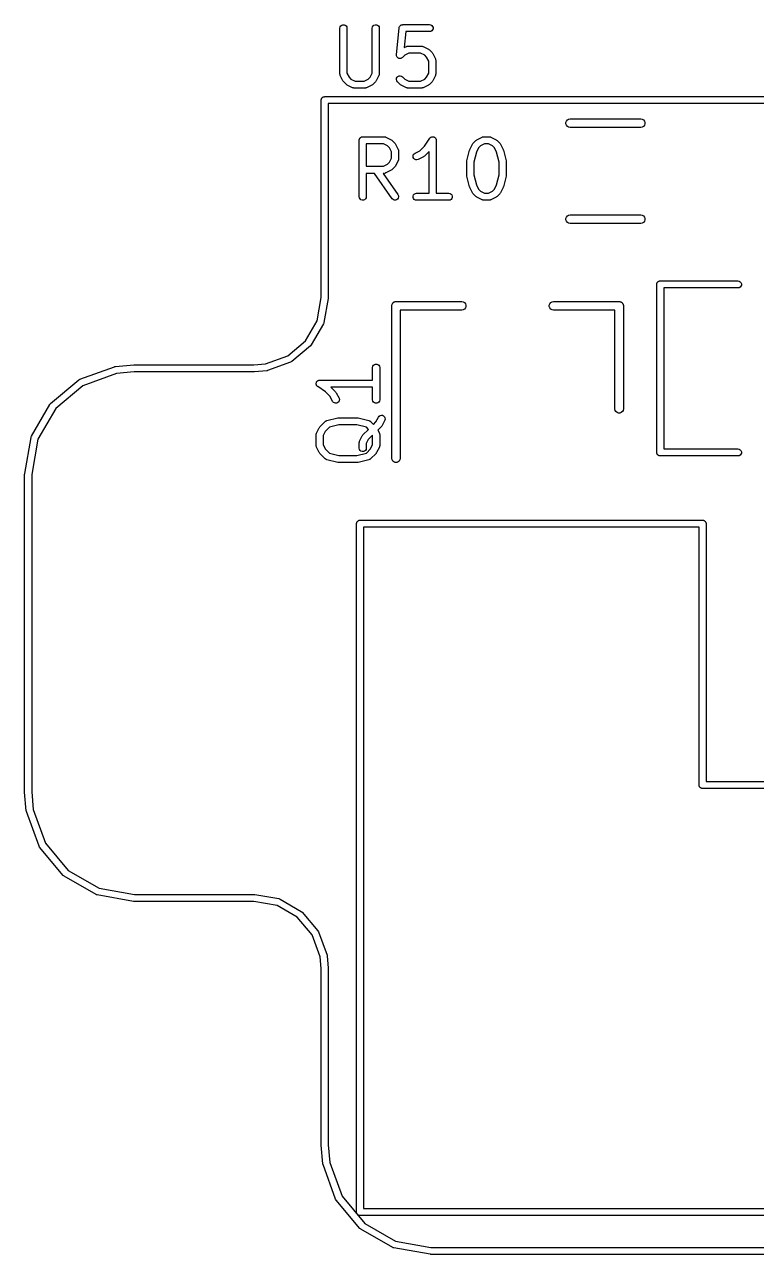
# Model space of a CAD drawing. Extents: x 101.3 to 133.5, y -168.4 to -100.4.
# Drawn here: x 101.3 to 111.66, y -122.08 to -104.66 of the extents above; entities that cross this region are included whole.
import ezdxf

# ---------------------------------------------------------------- set-up
doc = ezdxf.new("R2010")
doc.units = 0
doc.header["$MEASUREMENT"] = 0
doc.layers.add('BLACK', color=7, linetype='CONTINUOUS')

msp = doc.modelspace()

# ---------------------------------------------------------------- linework, layer by layer
at = {"layer": 'Black'}
for p, q in [((105.768, -104.705), (105.771, -104.688)), ((105.771, -104.688), (105.78, -104.673)), ((105.78, -104.673), (105.793, -104.662)), ((105.793, -104.662), (105.809, -104.656)), ((105.809, -104.656), (105.827, -104.656)), ((105.827, -104.656), (105.843, -104.662)), ((105.843, -104.662), (105.856, -104.673)), ((105.856, -104.673), (105.865, -104.688)), ((105.865, -104.688), (105.868, -104.705)), ((106.225, -104.705), (106.228, -104.688)), ((106.228, -104.688), (106.237, -104.673)), ((106.237, -104.673), (106.25, -104.662)), ((106.25, -104.662), (106.266, -104.656)), ((106.266, -104.656), (106.284, -104.656)), ((106.284, -104.656), (106.3, -104.662)), ((106.3, -104.662), (106.313, -104.673)), ((106.313, -104.673), (106.322, -104.688)), ((106.322, -104.688), (106.325, -104.705)), ((106.607, -104.697), (106.609, -104.69)), ((106.609, -104.69), (106.611, -104.684)), ((106.611, -104.684), (106.612, -104.682)), ((106.612, -104.682), (106.613, -104.68)), ((106.613, -104.68), (106.617, -104.675)), ((106.617, -104.675), (106.621, -104.67)), ((106.621, -104.67), (106.623, -104.669)), ((106.623, -104.669), (106.624, -104.667)), ((106.624, -104.667), (106.63, -104.664)), ((106.63, -104.664), (106.636, -104.66)), ((106.636, -104.66), (106.637, -104.659)), ((106.637, -104.659), (106.639, -104.658)), ((106.639, -104.658), (106.646, -104.657)), ((106.646, -104.657), (106.652, -104.656)), ((106.652, -104.656), (106.654, -104.656)), ((106.654, -104.656), (106.656, -104.655)), ((106.656, -104.655), (107.037, -104.655)), ((107.037, -104.655), (107.054, -104.658)), ((107.054, -104.658), (107.069, -104.667)), ((107.069, -104.667), (107.08, -104.68)), ((107.08, -104.68), (107.086, -104.697)), ((105.768, -105.353), (105.768, -104.705)), ((105.868, -104.705), (105.868, -105.341)), ((106.225, -105.341), (106.225, -104.705)), ((106.325, -104.705), (106.325, -105.353)), ((106.568, -105.081), (106.606, -104.7)), ((106.606, -104.7), (106.607, -104.699)), ((106.607, -104.699), (106.607, -104.697)), ((106.701, -104.755), (106.679, -104.981)), ((107.037, -104.755), (106.701, -104.755)), ((107.054, -104.752), (107.037, -104.755)), ((107.069, -104.744), (107.054, -104.752)), ((107.08, -104.73), (107.069, -104.744)), ((107.086, -104.714), (107.08, -104.73)), ((107.086, -104.697), (107.086, -104.714)), ((106.679, -104.981), (106.71, -104.965)), ((106.71, -104.965), (106.713, -104.965)), ((106.713, -104.965), (106.715, -104.963)), ((106.715, -104.963), (106.721, -104.962)), ((106.721, -104.962), (106.727, -104.96)), ((106.727, -104.96), (106.729, -104.961)), ((106.729, -104.961), (106.732, -104.96)), ((106.732, -104.96), (106.923, -104.96)), ((106.923, -104.96), (106.926, -104.961)), ((106.926, -104.961), (106.928, -104.96)), ((106.928, -104.96), (106.934, -104.962)), ((106.934, -104.962), (106.94, -104.963)), ((106.94, -104.963), (106.942, -104.965)), ((106.942, -104.965), (106.945, -104.965)), ((106.945, -104.965), (107.021, -105.004)), ((107.021, -105.004), (107.028, -105.008)), ((107.028, -105.008), (107.034, -105.013)), ((107.034, -105.013), (107.072, -105.051)), ((106.568, -105.082), (106.568, -105.081)), ((106.569, -105.09), (106.568, -105.082)), ((106.568, -105.082), (106.568, -105.082)), ((106.57, -105.099), (106.569, -105.09)), ((106.573, -105.107), (106.57, -105.099)), ((106.57, -105.099), (106.57, -105.099)), ((106.57, -105.099), (106.57, -105.099)), ((106.577, -105.115), (106.573, -105.107)), ((106.583, -105.121), (106.577, -105.115)), ((106.577, -105.115), (106.577, -105.115)), ((106.577, -105.115), (106.577, -105.115)), ((106.589, -105.127), (106.583, -105.121)), ((106.597, -105.131), (106.589, -105.127)), ((106.589, -105.127), (106.589, -105.127)), ((106.589, -105.127), (106.589, -105.127)), ((106.604, -105.134), (106.597, -105.131)), ((106.605, -105.135), (106.604, -105.134)), ((106.613, -105.135), (106.605, -105.135)), ((106.605, -105.135), (106.605, -105.135)), ((106.622, -105.136), (106.613, -105.135)), ((106.63, -105.134), (106.622, -105.136)), ((106.622, -105.136), (106.622, -105.136)), ((106.622, -105.136), (106.622, -105.136)), ((106.639, -105.132), (106.63, -105.134)), ((106.646, -105.127), (106.639, -105.132)), ((106.639, -105.132), (106.639, -105.132)), ((106.639, -105.132), (106.639, -105.132)), ((106.653, -105.122), (106.646, -105.127)), ((106.686, -105.089), (106.653, -105.122)), ((106.653, -105.122), (106.653, -105.122)), ((106.653, -105.122), (106.653, -105.122)), ((106.744, -105.06), (106.686, -105.089)), ((106.911, -105.06), (106.744, -105.06)), ((106.969, -105.089), (106.911, -105.06)), ((106.996, -105.116), (106.969, -105.089)), ((107.025, -105.174), (106.996, -105.116)), ((107.025, -105.341), (107.025, -105.174)), ((107.072, -105.051), (107.077, -105.058)), ((107.077, -105.058), (107.082, -105.064)), ((107.082, -105.064), (107.12, -105.14)), ((107.12, -105.14), (107.121, -105.143)), ((107.121, -105.143), (107.122, -105.145)), ((107.122, -105.145), (107.123, -105.151)), ((107.123, -105.151), (107.125, -105.157)), ((107.125, -105.157), (107.125, -105.16)), ((107.125, -105.16), (107.125, -105.163)), ((107.125, -105.163), (107.125, -105.353)), ((105.768, -105.356), (105.768, -105.353)), ((105.768, -105.359), (105.768, -105.356)), ((105.77, -105.364), (105.768, -105.359)), ((105.771, -105.37), (105.77, -105.364)), ((105.772, -105.373), (105.771, -105.37)), ((105.773, -105.375), (105.772, -105.373)), ((105.811, -105.452), (105.773, -105.375)), ((105.868, -105.341), (105.897, -105.4)), ((106.196, -105.4), (106.225, -105.341)), ((106.32, -105.375), (106.282, -105.452)), ((106.321, -105.373), (106.32, -105.375)), ((106.322, -105.37), (106.321, -105.373)), ((106.323, -105.364), (106.322, -105.37)), ((106.325, -105.359), (106.323, -105.364)), ((106.325, -105.353), (106.325, -105.356)), ((106.325, -105.356), (106.325, -105.359)), ((106.577, -105.401), (106.589, -105.388)), ((106.589, -105.388), (106.605, -105.381)), ((106.605, -105.381), (106.622, -105.379)), ((106.622, -105.379), (106.639, -105.384)), ((106.639, -105.384), (106.653, -105.394)), ((106.996, -105.4), (107.025, -105.341)), ((107.12, -105.375), (107.082, -105.452)), ((107.121, -105.373), (107.12, -105.375)), ((107.122, -105.37), (107.121, -105.373)), ((107.123, -105.364), (107.122, -105.37)), ((107.125, -105.359), (107.123, -105.364)), ((107.125, -105.353), (107.125, -105.356)), ((107.125, -105.356), (107.125, -105.359)), ((105.816, -105.458), (105.811, -105.452)), ((105.821, -105.465), (105.816, -105.458)), ((105.859, -105.503), (105.821, -105.465)), ((105.865, -105.507), (105.859, -105.503)), ((105.872, -105.512), (105.865, -105.507)), ((105.948, -105.55), (105.872, -105.512)), ((105.897, -105.4), (105.924, -105.426)), ((105.924, -105.426), (105.982, -105.455)), ((105.951, -105.551), (105.948, -105.55)), ((105.953, -105.552), (105.951, -105.551)), ((105.959, -105.553), (105.953, -105.552)), ((105.965, -105.555), (105.959, -105.553)), ((105.968, -105.555), (105.965, -105.555)), ((105.97, -105.555), (105.968, -105.555)), ((106.123, -105.555), (105.97, -105.555)), ((105.982, -105.455), (106.111, -105.455)), ((106.111, -105.455), (106.169, -105.426)), ((106.126, -105.555), (106.123, -105.555)), ((106.128, -105.555), (106.126, -105.555)), ((106.134, -105.553), (106.128, -105.555)), ((106.14, -105.552), (106.134, -105.553)), ((106.142, -105.551), (106.14, -105.552)), ((106.145, -105.55), (106.142, -105.551)), ((106.221, -105.512), (106.145, -105.55)), ((106.169, -105.426), (106.196, -105.4)), ((106.228, -105.507), (106.221, -105.512)), ((106.234, -105.503), (106.228, -105.507)), ((106.272, -105.465), (106.234, -105.503)), ((106.277, -105.458), (106.272, -105.465)), ((106.282, -105.452), (106.277, -105.458)), ((106.568, -105.434), (106.57, -105.416)), ((106.573, -105.45), (106.568, -105.434)), ((106.57, -105.416), (106.577, -105.401)), ((106.583, -105.465), (106.573, -105.45)), ((106.621, -105.503), (106.583, -105.465)), ((106.627, -105.507), (106.621, -105.503)), ((106.634, -105.512), (106.627, -105.507)), ((106.71, -105.55), (106.634, -105.512)), ((106.653, -105.394), (106.686, -105.426)), ((106.686, -105.426), (106.744, -105.455)), ((106.713, -105.551), (106.71, -105.55)), ((106.715, -105.552), (106.713, -105.551)), ((106.721, -105.553), (106.715, -105.552)), ((106.727, -105.555), (106.721, -105.553)), ((106.729, -105.555), (106.727, -105.555)), ((106.732, -105.555), (106.729, -105.555)), ((106.923, -105.555), (106.732, -105.555)), ((106.744, -105.455), (106.911, -105.455)), ((106.911, -105.455), (106.969, -105.426)), ((106.926, -105.555), (106.923, -105.555)), ((106.928, -105.555), (106.926, -105.555)), ((106.934, -105.553), (106.928, -105.555)), ((106.94, -105.552), (106.934, -105.553)), ((106.942, -105.551), (106.94, -105.552)), ((106.945, -105.55), (106.942, -105.551)), ((107.021, -105.512), (106.945, -105.55)), ((106.969, -105.426), (106.996, -105.4)), ((107.028, -105.507), (107.021, -105.512)), ((107.034, -105.503), (107.028, -105.507)), ((107.072, -105.465), (107.034, -105.503)), ((107.077, -105.458), (107.072, -105.465)), ((107.082, -105.452), (107.077, -105.458)), ((105.503, -105.725), (105.504, -105.721)), ((105.503, -108.521), (105.503, -105.725)), ((105.504, -105.716), (105.505, -105.712)), ((105.504, -105.721), (105.504, -105.716)), ((105.505, -105.712), (105.506, -105.708)), ((105.506, -105.708), (105.508, -105.704)), ((105.508, -105.704), (105.51, -105.7)), ((105.51, -105.7), (105.513, -105.697)), ((105.513, -105.697), (105.515, -105.693)), ((105.515, -105.693), (105.518, -105.69)), ((105.518, -105.69), (105.521, -105.687)), ((105.521, -105.687), (105.525, -105.685)), ((105.525, -105.685), (105.528, -105.682)), ((105.528, -105.682), (105.532, -105.68)), ((105.532, -105.68), (105.536, -105.678)), ((105.536, -105.678), (105.54, -105.677)), ((105.54, -105.677), (105.544, -105.676)), ((105.544, -105.676), (105.549, -105.676)), ((105.549, -105.676), (105.553, -105.675)), ((105.553, -105.675), (119.853, -105.675)), ((105.603, -105.775), (105.603, -108.525)), ((119.803, -105.775), (105.603, -105.775)), ((108.968, -106.041), (108.975, -106.021)), ((108.968, -106.061), (108.968, -106.041)), ((108.975, -106.081), (108.968, -106.061)), ((108.975, -106.021), (108.988, -106.005)), ((108.988, -106.097), (108.975, -106.081)), ((108.988, -106.005), (109.006, -105.995)), ((109.006, -105.995), (109.027, -105.991)), ((109.027, -105.991), (110.027, -105.991)), ((110.027, -105.991), (110.048, -105.995)), ((110.048, -105.995), (110.066, -106.005)), ((110.066, -106.005), (110.079, -106.021)), ((110.079, -106.081), (110.066, -106.097)), ((110.079, -106.021), (110.086, -106.041)), ((110.086, -106.061), (110.079, -106.081)), ((110.086, -106.041), (110.086, -106.061)), ((106.051, -106.265), (106.053, -106.261)), ((106.053, -106.261), (106.056, -106.258)), ((106.056, -106.258), (106.059, -106.255)), ((106.059, -106.255), (106.063, -106.252)), ((106.063, -106.252), (106.066, -106.25)), ((106.066, -106.25), (106.07, -106.248)), ((106.07, -106.248), (106.074, -106.246)), ((106.074, -106.246), (106.078, -106.245)), ((106.078, -106.245), (106.082, -106.244)), ((106.082, -106.244), (106.087, -106.244)), ((106.087, -106.244), (106.091, -106.243)), ((106.091, -106.243), (106.396, -106.243)), ((106.396, -106.243), (106.399, -106.243)), ((106.399, -106.243), (106.402, -106.243)), ((106.402, -106.243), (106.407, -106.245)), ((106.407, -106.245), (106.413, -106.246)), ((106.413, -106.246), (106.415, -106.247)), ((106.415, -106.247), (106.418, -106.248)), ((106.418, -106.248), (106.494, -106.286)), ((107.042, -106.263), (107.043, -106.261)), ((107.043, -106.261), (107.048, -106.257)), ((107.048, -106.257), (107.052, -106.253)), ((107.052, -106.253), (107.054, -106.251)), ((107.054, -106.251), (107.057, -106.25)), ((107.057, -106.25), (107.062, -106.248)), ((107.062, -106.248), (107.068, -106.245)), ((107.068, -106.245), (107.07, -106.245)), ((107.07, -106.245), (107.073, -106.244)), ((107.073, -106.244), (107.079, -106.244)), ((107.079, -106.244), (107.085, -106.243)), ((107.085, -106.243), (107.087, -106.244)), ((107.087, -106.244), (107.09, -106.244)), ((107.09, -106.244), (107.096, -106.246)), ((107.096, -106.246), (107.102, -106.247)), ((107.102, -106.247), (107.104, -106.249)), ((107.104, -106.249), (107.107, -106.25)), ((107.107, -106.25), (107.111, -106.253)), ((107.111, -106.253), (107.116, -106.257)), ((107.116, -106.257), (107.118, -106.259)), ((107.118, -106.259), (107.12, -106.261)), ((107.12, -106.261), (107.123, -106.266)), ((107.707, -106.286), (107.783, -106.248)), ((107.783, -106.248), (107.786, -106.247)), ((107.786, -106.247), (107.788, -106.246)), ((107.788, -106.246), (107.794, -106.245)), ((107.794, -106.245), (107.8, -106.243)), ((107.8, -106.243), (107.803, -106.243)), ((107.803, -106.243), (107.805, -106.243)), ((107.805, -106.243), (107.882, -106.243)), ((107.882, -106.243), (107.884, -106.243)), ((107.884, -106.243), (107.887, -106.243)), ((107.887, -106.243), (107.893, -106.245)), ((107.893, -106.245), (107.899, -106.246)), ((107.899, -106.246), (107.901, -106.247)), ((107.901, -106.247), (107.904, -106.248)), ((107.904, -106.248), (107.98, -106.286)), ((109.006, -106.107), (108.988, -106.097)), ((109.027, -106.111), (109.006, -106.107)), ((110.027, -106.111), (109.027, -106.111)), ((110.048, -106.107), (110.027, -106.111)), ((110.066, -106.097), (110.048, -106.107)), ((106.041, -106.293), (106.042, -106.289)), ((106.041, -107.093), (106.041, -106.293)), ((106.042, -106.284), (106.043, -106.28)), ((106.042, -106.289), (106.042, -106.284)), ((106.043, -106.28), (106.044, -106.276)), ((106.044, -106.276), (106.046, -106.272)), ((106.046, -106.272), (106.048, -106.268)), ((106.048, -106.268), (106.051, -106.265)), ((106.141, -106.343), (106.141, -106.662)), ((106.384, -106.343), (106.141, -106.343)), ((106.442, -106.372), (106.384, -106.343)), ((106.469, -106.399), (106.442, -106.372)), ((106.498, -106.457), (106.469, -106.399)), ((106.494, -106.286), (106.501, -106.291)), ((106.501, -106.291), (106.507, -106.296)), ((106.507, -106.296), (106.545, -106.334)), ((106.545, -106.334), (106.55, -106.34)), ((106.55, -106.34), (106.555, -106.347)), ((106.555, -106.347), (106.593, -106.423)), ((106.593, -106.423), (106.594, -106.426)), ((106.594, -106.426), (106.595, -106.428)), ((106.595, -106.428), (106.596, -106.434)), ((106.596, -106.434), (106.598, -106.44)), ((106.9, -106.442), (106.966, -106.375)), ((106.966, -106.375), (107.04, -106.265)), ((107.04, -106.265), (107.042, -106.263)), ((107.123, -106.266), (107.126, -106.271)), ((107.126, -106.271), (107.127, -106.273)), ((107.127, -106.273), (107.129, -106.276)), ((107.129, -106.276), (107.13, -106.282)), ((107.13, -106.282), (107.131, -106.287)), ((107.131, -106.287), (107.131, -106.29)), ((107.131, -106.29), (107.132, -106.293)), ((107.132, -106.293), (107.132, -107.043)), ((107.566, -106.586), (107.604, -106.433)), ((107.604, -106.433), (107.607, -106.428)), ((107.607, -106.428), (107.608, -106.423)), ((107.608, -106.423), (107.646, -106.347)), ((107.646, -106.347), (107.651, -106.34)), ((107.651, -106.34), (107.656, -106.334)), ((107.656, -106.334), (107.694, -106.296)), ((107.694, -106.296), (107.7, -106.291)), ((107.7, -106.291), (107.707, -106.286)), ((107.732, -106.399), (107.7, -106.463)), ((107.759, -106.372), (107.732, -106.399)), ((107.817, -106.343), (107.759, -106.372)), ((107.87, -106.343), (107.817, -106.343)), ((107.928, -106.372), (107.87, -106.343)), ((107.955, -106.399), (107.928, -106.372)), ((107.987, -106.463), (107.955, -106.399)), ((107.98, -106.286), (107.987, -106.291)), ((107.987, -106.291), (107.993, -106.296)), ((107.993, -106.296), (108.031, -106.334)), ((108.031, -106.334), (108.036, -106.34)), ((108.036, -106.34), (108.041, -106.347)), ((108.041, -106.347), (108.079, -106.423)), ((108.079, -106.423), (108.08, -106.428)), ((108.08, -106.428), (108.082, -106.433)), ((108.082, -106.433), (108.121, -106.586)), ((106.442, -106.633), (106.469, -106.606)), ((106.469, -106.606), (106.498, -106.548)), ((106.498, -106.548), (106.498, -106.457)), ((106.593, -106.582), (106.555, -106.658)), ((106.594, -106.579), (106.593, -106.582)), ((106.595, -106.577), (106.594, -106.579)), ((106.596, -106.571), (106.595, -106.577)), ((106.598, -106.565), (106.596, -106.571)), ((106.598, -106.44), (106.598, -106.442)), ((106.598, -106.442), (106.598, -106.445)), ((106.598, -106.445), (106.598, -106.56)), ((106.598, -106.56), (106.598, -106.562)), ((106.598, -106.562), (106.598, -106.565)), ((106.803, -106.518), (106.807, -106.502)), ((106.805, -106.536), (106.803, -106.518)), ((106.813, -106.551), (106.805, -106.536)), ((106.807, -106.502), (106.817, -106.487)), ((106.825, -106.563), (106.813, -106.551)), ((106.817, -106.487), (106.831, -106.477)), ((106.841, -106.57), (106.825, -106.563)), ((106.831, -106.477), (106.9, -106.442)), ((106.859, -106.571), (106.841, -106.57)), ((106.875, -106.566), (106.859, -106.571)), ((106.952, -106.528), (106.875, -106.566)), ((106.958, -106.523), (106.952, -106.528)), ((106.965, -106.519), (106.958, -106.523)), ((107.032, -106.452), (106.965, -106.519)), ((107.032, -107.043), (107.032, -106.452)), ((107.565, -106.598), (107.566, -106.592)), ((107.565, -106.788), (107.565, -106.598)), ((107.566, -106.592), (107.566, -106.586)), ((107.7, -106.463), (107.665, -106.604)), ((107.665, -106.604), (107.665, -106.782)), ((108.022, -106.604), (107.987, -106.463)), ((108.022, -106.782), (108.022, -106.604)), ((108.121, -106.586), (108.121, -106.592)), ((108.121, -106.592), (108.122, -106.598)), ((108.122, -106.598), (108.122, -106.788)), ((106.141, -106.662), (106.384, -106.662)), ((106.256, -106.762), (106.141, -106.762)), ((106.141, -106.762), (106.141, -107.093)), ((106.507, -107.122), (106.256, -106.762)), ((106.396, -106.762), (106.378, -106.762)), ((106.378, -106.762), (106.589, -107.064)), ((106.384, -106.662), (106.442, -106.633)), ((106.399, -106.761), (106.396, -106.762)), ((106.402, -106.762), (106.399, -106.761)), ((106.407, -106.76), (106.402, -106.762)), ((106.413, -106.759), (106.407, -106.76)), ((106.415, -106.757), (106.413, -106.759)), ((106.418, -106.757), (106.415, -106.757)), ((106.494, -106.719), (106.418, -106.757)), ((106.501, -106.714), (106.494, -106.719)), ((106.507, -106.709), (106.501, -106.714)), ((106.545, -106.671), (106.507, -106.709)), ((106.55, -106.665), (106.545, -106.671)), ((106.555, -106.658), (106.55, -106.665)), ((107.665, -106.782), (107.7, -106.923)), ((107.987, -106.923), (108.022, -106.782)), ((107.566, -106.794), (107.565, -106.788)), ((107.566, -106.8), (107.566, -106.794)), ((107.604, -106.953), (107.566, -106.8)), ((107.607, -106.958), (107.604, -106.953)), ((107.608, -106.963), (107.607, -106.958)), ((107.7, -106.923), (107.732, -106.987)), ((107.955, -106.987), (107.987, -106.923)), ((108.08, -106.958), (108.079, -106.963)), ((108.082, -106.953), (108.08, -106.958)), ((108.121, -106.8), (108.082, -106.953)), ((108.122, -106.788), (108.121, -106.794)), ((108.121, -106.794), (108.121, -106.8)), ((106.044, -107.11), (106.041, -107.093)), ((106.053, -107.125), (106.044, -107.11)), ((106.066, -107.136), (106.053, -107.125)), ((106.129, -107.125), (106.116, -107.136)), ((106.138, -107.11), (106.129, -107.125)), ((106.141, -107.093), (106.138, -107.11)), ((106.52, -107.134), (106.507, -107.122)), ((106.584, -107.128), (106.569, -107.138)), ((106.594, -107.114), (106.584, -107.128)), ((106.589, -107.064), (106.597, -107.08)), ((106.598, -107.097), (106.594, -107.114)), ((106.597, -107.08), (106.598, -107.097)), ((106.804, -107.084), (106.81, -107.068)), ((106.804, -107.102), (106.804, -107.084)), ((106.81, -107.118), (106.804, -107.102)), ((106.81, -107.068), (106.821, -107.055)), ((106.821, -107.131), (106.81, -107.118)), ((106.821, -107.055), (106.836, -107.046)), ((106.836, -107.14), (106.821, -107.131)), ((106.836, -107.046), (106.853, -107.043)), ((106.853, -107.043), (107.032, -107.043)), ((107.132, -107.043), (107.31, -107.043)), ((107.31, -107.043), (107.327, -107.046)), ((107.327, -107.046), (107.342, -107.055)), ((107.342, -107.131), (107.327, -107.14)), ((107.342, -107.055), (107.353, -107.068)), ((107.353, -107.118), (107.342, -107.131)), ((107.353, -107.068), (107.359, -107.084)), ((107.359, -107.102), (107.353, -107.118)), ((107.359, -107.084), (107.359, -107.102)), ((107.646, -107.039), (107.608, -106.963)), ((107.651, -107.046), (107.646, -107.039)), ((107.656, -107.052), (107.651, -107.046)), ((107.694, -107.09), (107.656, -107.052)), ((107.7, -107.095), (107.694, -107.09)), ((107.707, -107.1), (107.7, -107.095)), ((107.783, -107.138), (107.707, -107.1)), ((107.732, -106.987), (107.759, -107.014)), ((107.759, -107.014), (107.817, -107.043)), ((107.817, -107.043), (107.87, -107.043)), ((107.87, -107.043), (107.928, -107.014)), ((107.98, -107.1), (107.904, -107.138)), ((107.928, -107.014), (107.955, -106.987)), ((107.987, -107.095), (107.98, -107.1)), ((107.993, -107.09), (107.987, -107.095)), ((108.031, -107.052), (107.993, -107.09)), ((108.036, -107.045), (108.031, -107.052)), ((108.041, -107.039), (108.036, -107.045)), ((108.079, -106.963), (108.041, -107.039)), ((106.082, -107.142), (106.066, -107.136)), ((106.1, -107.142), (106.082, -107.142)), ((106.116, -107.136), (106.1, -107.142)), ((106.535, -107.141), (106.52, -107.134)), ((106.553, -107.143), (106.535, -107.141)), ((106.569, -107.138), (106.553, -107.143)), ((106.853, -107.143), (106.836, -107.14)), ((107.31, -107.143), (106.853, -107.143)), ((107.327, -107.14), (107.31, -107.143)), ((107.786, -107.138), (107.783, -107.138)), ((107.788, -107.14), (107.786, -107.138)), ((107.794, -107.141), (107.788, -107.14)), ((107.8, -107.143), (107.794, -107.141)), ((107.803, -107.142), (107.8, -107.143)), ((107.805, -107.143), (107.803, -107.142)), ((107.882, -107.143), (107.805, -107.143)), ((107.884, -107.142), (107.882, -107.143)), ((107.887, -107.143), (107.884, -107.142)), ((107.893, -107.141), (107.887, -107.143)), ((107.899, -107.14), (107.893, -107.141)), ((107.901, -107.138), (107.899, -107.14)), ((107.904, -107.138), (107.901, -107.138)), ((108.968, -107.401), (108.975, -107.381)), ((108.968, -107.421), (108.968, -107.401)), ((108.975, -107.441), (108.968, -107.421)), ((108.975, -107.381), (108.988, -107.365)), ((108.988, -107.457), (108.975, -107.441)), ((108.988, -107.365), (109.006, -107.355)), ((109.006, -107.467), (108.988, -107.457)), ((109.006, -107.355), (109.027, -107.351)), ((109.027, -107.471), (109.006, -107.467)), ((109.027, -107.351), (110.027, -107.351)), ((110.027, -107.471), (109.027, -107.471)), ((110.027, -107.351), (110.048, -107.355)), ((110.048, -107.467), (110.027, -107.471)), ((110.048, -107.355), (110.066, -107.365)), ((110.066, -107.457), (110.048, -107.467)), ((110.066, -107.365), (110.079, -107.381)), ((110.079, -107.441), (110.066, -107.457)), ((110.079, -107.381), (110.086, -107.401)), ((110.086, -107.421), (110.079, -107.441)), ((110.086, -107.401), (110.086, -107.421)), ((110.253, -108.335), (110.254, -108.331)), ((110.253, -110.715), (110.253, -108.335)), ((110.254, -108.326), (110.255, -108.322)), ((110.254, -108.331), (110.254, -108.326)), ((110.255, -108.322), (110.256, -108.318)), ((110.256, -108.318), (110.258, -108.314)), ((110.258, -108.314), (110.26, -108.31)), ((110.26, -108.31), (110.263, -108.307)), ((110.263, -108.307), (110.265, -108.303)), ((110.265, -108.303), (110.268, -108.3)), ((110.268, -108.3), (110.271, -108.297)), ((110.271, -108.297), (110.275, -108.295)), ((110.275, -108.295), (110.278, -108.292)), ((110.278, -108.292), (110.282, -108.29)), ((110.282, -108.29), (110.286, -108.288)), ((110.286, -108.288), (110.29, -108.287)), ((110.29, -108.287), (110.294, -108.286)), ((110.294, -108.286), (110.299, -108.286)), ((110.299, -108.286), (110.303, -108.285)), ((110.303, -108.285), (111.403, -108.285)), ((111.403, -108.285), (111.42, -108.288)), ((111.42, -108.288), (111.435, -108.297)), ((111.435, -108.297), (111.446, -108.31)), ((111.446, -108.31), (111.452, -108.326)), ((111.452, -108.344), (111.446, -108.36)), ((111.452, -108.326), (111.452, -108.344)), ((105.445, -108.85), (105.503, -108.521)), ((105.603, -108.525), (105.602, -108.529)), ((111.403, -108.385), (110.353, -108.385)), ((110.353, -108.385), (110.353, -110.665)), ((111.42, -108.382), (111.403, -108.385)), ((111.435, -108.373), (111.42, -108.382)), ((111.446, -108.36), (111.435, -108.373)), ((105.602, -108.534), (105.542, -108.876)), ((105.602, -108.529), (105.602, -108.534)), ((106.502, -108.638), (106.503, -108.633)), ((106.502, -110.798), (106.502, -108.638)), ((106.503, -108.628), (106.505, -108.623)), ((106.503, -108.633), (106.503, -108.628)), ((106.505, -108.623), (106.506, -108.617)), ((106.506, -108.617), (106.508, -108.613)), ((106.508, -108.613), (106.51, -108.608)), ((106.51, -108.608), (106.513, -108.604)), ((106.513, -108.604), (106.516, -108.599)), ((106.516, -108.599), (106.52, -108.596)), ((106.52, -108.596), (106.523, -108.592)), ((106.523, -108.592), (106.528, -108.589)), ((106.528, -108.589), (106.532, -108.586)), ((106.532, -108.586), (106.537, -108.584)), ((106.537, -108.584), (106.541, -108.582)), ((106.541, -108.582), (106.547, -108.581)), ((106.547, -108.581), (106.552, -108.579)), ((106.552, -108.579), (106.557, -108.579)), ((106.557, -108.579), (106.562, -108.578)), ((106.562, -108.578), (107.492, -108.578)), ((107.492, -108.698), (106.622, -108.698)), ((106.622, -108.698), (106.622, -110.798)), ((107.492, -108.578), (107.513, -108.582)), ((107.513, -108.694), (107.492, -108.698)), ((107.513, -108.582), (107.531, -108.592)), ((107.531, -108.684), (107.513, -108.694)), ((107.531, -108.592), (107.544, -108.608)), ((107.544, -108.668), (107.531, -108.684)), ((107.544, -108.608), (107.551, -108.628)), ((107.551, -108.648), (107.544, -108.668)), ((107.551, -108.628), (107.551, -108.648)), ((108.733, -108.628), (108.74, -108.608)), ((108.733, -108.648), (108.733, -108.628)), ((108.74, -108.668), (108.733, -108.648)), ((108.74, -108.608), (108.753, -108.592)), ((108.753, -108.684), (108.74, -108.668)), ((108.753, -108.592), (108.771, -108.582)), ((108.771, -108.694), (108.753, -108.684)), ((108.771, -108.582), (108.792, -108.578)), ((108.792, -108.698), (108.771, -108.694)), ((108.792, -108.578), (109.722, -108.578)), ((109.662, -108.698), (108.792, -108.698)), ((109.662, -110.098), (109.662, -108.698)), ((109.722, -108.578), (109.727, -108.579)), ((109.727, -108.579), (109.732, -108.579)), ((109.732, -108.579), (109.737, -108.581)), ((109.737, -108.581), (109.743, -108.582)), ((109.743, -108.582), (109.747, -108.584)), ((109.747, -108.584), (109.752, -108.586)), ((109.752, -108.586), (109.756, -108.589)), ((109.756, -108.589), (109.761, -108.592)), ((109.761, -108.592), (109.764, -108.596)), ((109.764, -108.596), (109.768, -108.599)), ((109.768, -108.599), (109.771, -108.604)), ((109.771, -108.604), (109.774, -108.608)), ((109.774, -108.608), (109.776, -108.613)), ((109.776, -108.613), (109.778, -108.617)), ((109.778, -108.617), (109.779, -108.623)), ((109.779, -108.623), (109.781, -108.628)), ((109.781, -108.628), (109.781, -108.633)), ((109.781, -108.633), (109.782, -108.638)), ((109.782, -108.638), (109.782, -110.098)), ((105.28, -109.135), (105.445, -108.85)), ((105.536, -108.892), (105.362, -109.193)), ((105.539, -108.885), (105.536, -108.892)), ((105.536, -108.892), (105.536, -108.892)), ((105.542, -108.876), (105.539, -108.885)), ((105.542, -108.876), (105.542, -108.876)), ((105.028, -109.347), (105.28, -109.135)), ((105.351, -109.206), (105.085, -109.429)), ((105.362, -109.193), (105.351, -109.206)), ((105.362, -109.193), (105.362, -109.193)), ((104.716, -109.461), (105.028, -109.347)), ((102.086, -109.679), (102.575, -109.501)), ((102.575, -109.501), (102.582, -109.5)), ((102.582, -109.5), (102.588, -109.498)), ((102.588, -109.498), (102.849, -109.475)), ((102.849, -109.475), (102.851, -109.475)), ((102.851, -109.475), (102.853, -109.475)), ((102.853, -109.475), (104.551, -109.475)), ((104.551, -109.475), (104.716, -109.461)), ((104.731, -109.56), (104.557, -109.575)), ((104.737, -109.558), (104.731, -109.56)), ((104.744, -109.557), (104.737, -109.558)), ((105.07, -109.438), (104.744, -109.557)), ((105.085, -109.429), (105.07, -109.438)), ((105.085, -109.429), (105.085, -109.429)), ((106.231, -109.512), (106.234, -109.495)), ((106.231, -109.691), (106.231, -109.512)), ((106.234, -109.495), (106.243, -109.48)), ((106.243, -109.48), (106.256, -109.469)), ((106.256, -109.469), (106.273, -109.463)), ((106.273, -109.463), (106.29, -109.463)), ((106.29, -109.463), (106.306, -109.469)), ((106.306, -109.469), (106.32, -109.48)), ((106.32, -109.48), (106.328, -109.495)), ((106.328, -109.495), (106.331, -109.512)), ((106.331, -109.512), (106.331, -109.97)), ((101.672, -110.023), (102.071, -109.688)), ((102.071, -109.688), (102.086, -109.679)), ((102.071, -109.688), (102.071, -109.688)), ((102.603, -109.597), (102.128, -109.77)), ((102.855, -109.575), (102.603, -109.597)), ((104.553, -109.575), (102.855, -109.575)), ((104.555, -109.575), (104.553, -109.575)), ((104.557, -109.575), (104.555, -109.575)), ((105.432, -109.732), (105.434, -109.727)), ((105.432, -109.735), (105.432, -109.732)), ((105.432, -109.738), (105.432, -109.735)), ((105.432, -109.744), (105.432, -109.738)), ((105.432, -109.75), (105.432, -109.744)), ((105.434, -109.727), (105.436, -109.721)), ((105.436, -109.721), (105.437, -109.719)), ((105.437, -109.719), (105.438, -109.716)), ((105.438, -109.716), (105.442, -109.711)), ((105.442, -109.711), (105.445, -109.706)), ((105.445, -109.706), (105.447, -109.705)), ((105.447, -109.705), (105.449, -109.703)), ((105.449, -109.703), (105.454, -109.7)), ((105.454, -109.7), (105.459, -109.696)), ((105.459, -109.696), (105.462, -109.695)), ((105.462, -109.695), (105.464, -109.694)), ((105.464, -109.694), (105.47, -109.693)), ((105.47, -109.693), (105.476, -109.691)), ((105.476, -109.691), (105.479, -109.691)), ((105.479, -109.691), (105.481, -109.691)), ((105.481, -109.691), (106.231, -109.691)), ((102.128, -109.77), (101.743, -110.093)), ((105.433, -109.752), (105.432, -109.75)), ((105.433, -109.755), (105.433, -109.752)), ((105.436, -109.76), (105.433, -109.755)), ((105.438, -109.766), (105.436, -109.76)), ((105.44, -109.768), (105.438, -109.766)), ((105.441, -109.771), (105.44, -109.768)), ((105.445, -109.775), (105.441, -109.771)), ((105.449, -109.779), (105.445, -109.775)), ((105.452, -109.781), (105.449, -109.779)), ((105.454, -109.783), (105.452, -109.781)), ((105.564, -109.856), (105.454, -109.783)), ((105.631, -109.923), (105.564, -109.856)), ((106.231, -109.791), (105.64, -109.791)), ((105.64, -109.791), (105.707, -109.858)), ((105.707, -109.858), (105.712, -109.865)), ((105.712, -109.865), (105.717, -109.871)), ((105.717, -109.871), (105.755, -109.947)), ((106.231, -109.97), (106.231, -109.791)), ((101.4, -110.487), (101.661, -110.036)), ((101.743, -110.093), (101.491, -110.529)), ((101.661, -110.036), (101.666, -110.029)), ((101.661, -110.036), (101.661, -110.036)), ((101.666, -110.029), (101.672, -110.023)), ((101.672, -110.023), (101.672, -110.023)), ((105.665, -109.992), (105.631, -109.923)), ((105.676, -110.006), (105.665, -109.992)), ((105.69, -110.015), (105.676, -110.006)), ((105.707, -110.019), (105.69, -110.015)), ((105.724, -110.017), (105.707, -110.019)), ((105.74, -110.01), (105.724, -110.017)), ((105.752, -109.997), (105.74, -110.01)), ((105.759, -109.981), (105.752, -109.997)), ((105.755, -109.947), (105.76, -109.964)), ((105.76, -109.964), (105.759, -109.981)), ((106.234, -109.987), (106.231, -109.97)), ((106.243, -110.002), (106.234, -109.987)), ((106.256, -110.013), (106.243, -110.002)), ((106.273, -110.019), (106.256, -110.013)), ((106.29, -110.019), (106.273, -110.019)), ((106.306, -110.013), (106.29, -110.019)), ((106.32, -110.002), (106.306, -110.013)), ((106.328, -109.987), (106.32, -110.002)), ((106.331, -109.97), (106.328, -109.987)), ((105.571, -110.269), (105.575, -110.267)), ((105.575, -110.267), (105.579, -110.266)), ((105.579, -110.266), (105.584, -110.264)), ((105.584, -110.264), (105.736, -110.226)), ((105.736, -110.226), (105.742, -110.225)), ((105.742, -110.225), (105.748, -110.224)), ((105.748, -110.224), (106.015, -110.224)), ((106.015, -110.224), (106.021, -110.225)), ((106.021, -110.225), (106.027, -110.226)), ((106.027, -110.226), (106.179, -110.264)), ((106.179, -110.264), (106.184, -110.266)), ((106.184, -110.266), (106.188, -110.267)), ((106.188, -110.267), (106.191, -110.269)), ((106.278, -110.283), (106.313, -110.214)), ((106.313, -110.214), (106.323, -110.2)), ((106.323, -110.2), (106.338, -110.19)), ((106.338, -110.19), (106.355, -110.186)), ((106.355, -110.186), (106.372, -110.188)), ((106.402, -110.259), (106.364, -110.335)), ((106.372, -110.188), (106.387, -110.196)), ((106.387, -110.196), (106.399, -110.209)), ((106.399, -110.209), (106.406, -110.225)), ((106.407, -110.242), (106.402, -110.259)), ((106.406, -110.225), (106.407, -110.242)), ((109.666, -110.119), (109.662, -110.098)), ((109.676, -110.137), (109.666, -110.119)), ((109.692, -110.15), (109.676, -110.137)), ((109.712, -110.157), (109.692, -110.15)), ((109.732, -110.157), (109.712, -110.157)), ((109.752, -110.15), (109.732, -110.157)), ((109.768, -110.137), (109.752, -110.15)), ((109.778, -110.119), (109.768, -110.137)), ((109.782, -110.098), (109.778, -110.119)), ((105.436, -110.445), (105.437, -110.442)), ((105.437, -110.442), (105.475, -110.366)), ((105.475, -110.366), (105.48, -110.36)), ((105.48, -110.36), (105.484, -110.353)), ((105.484, -110.353), (105.56, -110.277)), ((105.561, -110.418), (105.531, -110.477)), ((105.56, -110.277), (105.564, -110.274)), ((105.621, -110.358), (105.561, -110.418)), ((105.564, -110.274), (105.568, -110.271)), ((105.568, -110.271), (105.571, -110.269)), ((105.754, -110.324), (105.621, -110.358)), ((106.009, -110.324), (105.754, -110.324)), ((106.142, -110.358), (106.009, -110.324)), ((106.094, -110.468), (106.173, -110.389)), ((106.173, -110.389), (106.142, -110.358)), ((106.191, -110.269), (106.195, -110.271)), ((106.195, -110.271), (106.199, -110.274)), ((106.199, -110.274), (106.202, -110.277)), ((106.202, -110.277), (106.243, -110.318)), ((106.243, -110.318), (106.278, -110.283)), ((106.355, -110.348), (106.304, -110.398)), ((106.304, -110.398), (106.326, -110.442)), ((106.326, -110.442), (106.327, -110.445)), ((106.359, -110.341), (106.355, -110.348)), ((106.364, -110.335), (106.359, -110.341)), ((101.304, -111.016), (101.394, -110.503)), ((101.394, -110.503), (101.398, -110.492)), ((101.394, -110.503), (101.394, -110.503)), ((101.398, -110.492), (101.4, -110.487)), ((101.4, -110.487), (101.4, -110.487)), ((101.491, -110.529), (101.403, -111.029)), ((105.431, -110.465), (105.432, -110.462)), ((105.431, -110.617), (105.431, -110.465)), ((105.432, -110.62), (105.431, -110.617)), ((105.432, -110.459), (105.433, -110.453)), ((105.432, -110.462), (105.432, -110.459)), ((105.433, -110.453), (105.434, -110.448)), ((105.434, -110.448), (105.436, -110.445)), ((105.531, -110.477), (105.531, -110.605)), ((105.531, -110.605), (105.561, -110.664)), ((106.041, -110.573), (106.043, -110.568)), ((106.041, -110.576), (106.041, -110.573)), ((106.041, -110.579), (106.041, -110.576)), ((106.041, -110.655), (106.041, -110.579)), ((106.043, -110.568), (106.044, -110.562)), ((106.044, -110.562), (106.045, -110.559)), ((106.045, -110.559), (106.046, -110.557)), ((106.046, -110.557), (106.084, -110.48)), ((106.084, -110.48), (106.089, -110.474)), ((106.089, -110.474), (106.094, -110.468)), ((106.17, -110.532), (106.141, -110.591)), ((106.141, -110.591), (106.141, -110.655)), ((106.23, -110.473), (106.17, -110.532)), ((106.202, -110.664), (106.231, -110.605)), ((106.231, -110.477), (106.23, -110.473)), ((106.231, -110.605), (106.231, -110.477)), ((106.327, -110.445), (106.328, -110.448)), ((106.328, -110.448), (106.329, -110.453)), ((106.329, -110.453), (106.331, -110.459)), ((106.331, -110.459), (106.331, -110.462)), ((106.331, -110.462), (106.331, -110.465)), ((106.331, -110.465), (106.331, -110.617)), ((106.331, -110.617), (106.331, -110.62)), ((105.432, -110.623), (105.432, -110.62)), ((105.433, -110.628), (105.432, -110.623)), ((105.434, -110.634), (105.433, -110.628)), ((105.436, -110.637), (105.434, -110.634)), ((105.437, -110.64), (105.436, -110.637)), ((105.475, -110.716), (105.437, -110.64)), ((105.48, -110.722), (105.475, -110.716)), ((105.484, -110.729), (105.48, -110.722)), ((105.56, -110.805), (105.484, -110.729)), ((105.561, -110.664), (105.621, -110.724)), ((105.621, -110.724), (105.754, -110.758)), ((105.754, -110.758), (106.009, -110.758)), ((106.009, -110.758), (106.142, -110.724)), ((106.044, -110.672), (106.041, -110.655)), ((106.053, -110.687), (106.044, -110.672)), ((106.066, -110.699), (106.053, -110.687)), ((106.082, -110.704), (106.066, -110.699)), ((106.1, -110.704), (106.082, -110.704)), ((106.116, -110.699), (106.1, -110.704)), ((106.129, -110.687), (106.116, -110.699)), ((106.138, -110.672), (106.129, -110.687)), ((106.141, -110.655), (106.138, -110.672)), ((106.142, -110.724), (106.202, -110.664)), ((106.279, -110.729), (106.202, -110.805)), ((106.283, -110.722), (106.279, -110.729)), ((106.288, -110.716), (106.283, -110.722)), ((106.326, -110.64), (106.288, -110.716)), ((106.327, -110.637), (106.326, -110.64)), ((106.328, -110.634), (106.327, -110.637)), ((106.329, -110.628), (106.328, -110.634)), ((106.331, -110.623), (106.329, -110.628)), ((106.331, -110.62), (106.331, -110.623)), ((110.254, -110.719), (110.253, -110.715)), ((110.254, -110.724), (110.254, -110.719)), ((110.255, -110.728), (110.254, -110.724)), ((110.256, -110.732), (110.255, -110.728)), ((110.258, -110.736), (110.256, -110.732)), ((110.26, -110.74), (110.258, -110.736)), ((110.263, -110.743), (110.26, -110.74)), ((110.265, -110.747), (110.263, -110.743)), ((110.268, -110.75), (110.265, -110.747)), ((110.271, -110.753), (110.268, -110.75)), ((110.275, -110.755), (110.271, -110.753)), ((110.278, -110.758), (110.275, -110.755)), ((110.282, -110.76), (110.278, -110.758)), ((110.286, -110.762), (110.282, -110.76)), ((110.29, -110.763), (110.286, -110.762)), ((110.294, -110.764), (110.29, -110.763)), ((110.299, -110.764), (110.294, -110.764)), ((110.303, -110.765), (110.299, -110.764)), ((111.403, -110.765), (110.303, -110.765)), ((110.353, -110.665), (111.403, -110.665)), ((111.403, -110.665), (111.42, -110.668)), ((111.42, -110.762), (111.403, -110.765)), ((111.42, -110.668), (111.435, -110.677)), ((111.435, -110.753), (111.42, -110.762)), ((111.435, -110.677), (111.446, -110.69)), ((111.446, -110.74), (111.435, -110.753)), ((111.446, -110.69), (111.452, -110.706)), ((111.452, -110.724), (111.446, -110.74)), ((111.452, -110.706), (111.452, -110.724)), ((105.564, -110.808), (105.56, -110.805)), ((105.568, -110.811), (105.564, -110.808)), ((105.571, -110.813), (105.568, -110.811)), ((105.575, -110.815), (105.571, -110.813)), ((105.579, -110.816), (105.575, -110.815)), ((105.584, -110.818), (105.579, -110.816)), ((105.736, -110.856), (105.584, -110.818)), ((105.742, -110.857), (105.736, -110.856)), ((105.748, -110.858), (105.742, -110.857)), ((106.015, -110.858), (105.748, -110.858)), ((106.021, -110.857), (106.015, -110.858)), ((106.027, -110.856), (106.021, -110.857)), ((106.179, -110.818), (106.027, -110.856)), ((106.184, -110.816), (106.179, -110.818)), ((106.188, -110.815), (106.184, -110.816)), ((106.191, -110.813), (106.188, -110.815)), ((106.195, -110.811), (106.191, -110.813)), ((106.199, -110.808), (106.195, -110.811)), ((106.202, -110.805), (106.199, -110.808)), ((106.506, -110.819), (106.502, -110.798)), ((106.516, -110.837), (106.506, -110.819)), ((106.532, -110.85), (106.516, -110.837)), ((106.552, -110.857), (106.532, -110.85)), ((106.572, -110.857), (106.552, -110.857)), ((106.592, -110.85), (106.572, -110.857)), ((106.608, -110.837), (106.592, -110.85)), ((106.618, -110.819), (106.608, -110.837)), ((106.622, -110.798), (106.618, -110.819)), ((101.303, -111.025), (101.304, -111.021)), ((101.303, -115.525), (101.303, -111.025)), ((101.304, -111.021), (101.304, -111.016)), ((101.403, -111.029), (101.403, -115.523)), ((106.003, -111.725), (106.004, -111.721)), ((106.003, -121.475), (106.003, -111.725)), ((106.004, -111.716), (106.005, -111.712)), ((106.004, -111.721), (106.004, -111.716)), ((106.005, -111.712), (106.006, -111.708)), ((106.006, -111.708), (106.008, -111.704)), ((106.008, -111.704), (106.01, -111.7)), ((106.01, -111.7), (106.013, -111.697)), ((106.013, -111.697), (106.015, -111.693)), ((106.015, -111.693), (106.018, -111.69)), ((106.018, -111.69), (106.021, -111.687)), ((106.021, -111.687), (106.025, -111.685)), ((106.025, -111.685), (106.028, -111.682)), ((106.028, -111.682), (106.032, -111.68)), ((106.032, -111.68), (106.036, -111.678)), ((106.036, -111.678), (106.04, -111.677)), ((106.04, -111.677), (106.044, -111.676)), ((106.044, -111.676), (106.049, -111.676)), ((106.049, -111.676), (106.053, -111.675)), ((106.053, -111.675), (110.903, -111.675)), ((106.103, -111.775), (106.103, -121.425)), ((110.853, -111.775), (106.103, -111.775)), ((110.853, -115.425), (110.853, -111.775)), ((110.903, -111.675), (110.907, -111.676)), ((110.907, -111.676), (110.912, -111.676)), ((110.912, -111.676), (110.916, -111.677)), ((110.916, -111.677), (110.92, -111.678)), ((110.92, -111.678), (110.924, -111.68)), ((110.924, -111.68), (110.928, -111.682)), ((110.928, -111.682), (110.931, -111.685)), ((110.931, -111.685), (110.935, -111.687)), ((110.935, -111.687), (110.938, -111.69)), ((110.938, -111.69), (110.941, -111.693)), ((110.941, -111.693), (110.943, -111.697)), ((110.943, -111.697), (110.946, -111.7)), ((110.946, -111.7), (110.948, -111.704)), ((110.948, -111.704), (110.95, -111.708)), ((110.95, -111.708), (110.951, -111.712)), ((110.951, -111.712), (110.952, -111.716)), ((110.952, -111.716), (110.952, -111.721)), ((110.952, -111.721), (110.953, -111.725)), ((110.953, -111.725), (110.953, -115.375)), ((110.854, -115.429), (110.853, -115.425)), ((110.854, -115.434), (110.854, -115.429)), ((110.855, -115.438), (110.854, -115.434)), ((110.856, -115.442), (110.855, -115.438)), ((110.858, -115.446), (110.856, -115.442)), ((110.86, -115.45), (110.858, -115.446)), ((110.863, -115.453), (110.86, -115.45)), ((110.865, -115.457), (110.863, -115.453)), ((110.868, -115.46), (110.865, -115.457)), ((110.871, -115.463), (110.868, -115.46)), ((110.875, -115.465), (110.871, -115.463)), ((110.878, -115.468), (110.875, -115.465)), ((110.882, -115.47), (110.878, -115.468)), ((110.886, -115.472), (110.882, -115.47)), ((110.89, -115.473), (110.886, -115.472)), ((110.894, -115.474), (110.89, -115.473)), ((110.899, -115.474), (110.894, -115.474)), ((110.903, -115.475), (110.899, -115.474)), ((119.303, -115.475), (110.903, -115.475)), ((110.953, -115.375), (119.353, -115.375)), ((101.303, -115.527), (101.303, -115.525)), ((101.303, -115.529), (101.303, -115.527)), ((101.326, -115.79), (101.303, -115.529)), ((101.403, -115.523), (101.425, -115.775)), ((101.328, -115.796), (101.326, -115.79)), ((101.329, -115.803), (101.328, -115.796)), ((101.507, -116.292), (101.329, -115.803)), ((101.425, -115.775), (101.598, -116.25)), ((101.516, -116.307), (101.507, -116.292)), ((101.851, -116.706), (101.516, -116.307)), ((101.516, -116.307), (101.516, -116.307)), ((101.598, -116.25), (101.921, -116.635)), ((101.857, -116.712), (101.851, -116.706)), ((101.851, -116.706), (101.851, -116.706)), ((101.864, -116.717), (101.857, -116.712)), ((101.921, -116.635), (102.357, -116.887)), ((102.315, -116.978), (101.864, -116.717)), ((101.864, -116.717), (101.864, -116.717)), ((102.357, -116.887), (102.857, -116.975)), ((102.32, -116.98), (102.315, -116.978)), ((102.315, -116.978), (102.315, -116.978)), ((102.331, -116.984), (102.32, -116.98)), ((102.844, -117.074), (102.331, -116.984)), ((102.331, -116.984), (102.331, -116.984)), ((102.857, -116.975), (104.553, -116.975)), ((104.553, -116.975), (104.557, -116.976)), ((104.557, -116.976), (104.562, -116.976)), ((104.562, -116.976), (104.904, -117.036)), ((104.904, -117.036), (104.904, -117.036)), ((104.904, -117.036), (104.913, -117.039)), ((104.913, -117.039), (104.92, -117.042)), ((104.92, -117.042), (104.92, -117.042)), ((104.92, -117.042), (105.221, -117.216)), ((102.849, -117.074), (102.844, -117.074)), ((102.853, -117.075), (102.849, -117.074)), ((104.549, -117.075), (102.853, -117.075)), ((104.878, -117.133), (104.549, -117.075)), ((105.163, -117.298), (104.878, -117.133)), ((105.221, -117.216), (105.234, -117.227)), ((105.234, -117.227), (105.234, -117.227)), ((105.234, -117.227), (105.457, -117.493)), ((105.375, -117.55), (105.163, -117.298)), ((105.489, -117.862), (105.375, -117.55)), ((105.457, -117.493), (105.457, -117.493)), ((105.457, -117.493), (105.466, -117.508)), ((105.466, -117.508), (105.585, -117.834)), ((105.503, -118.027), (105.489, -117.862)), ((105.585, -117.834), (105.586, -117.841)), ((105.586, -117.841), (105.588, -117.847)), ((105.588, -117.847), (105.603, -118.021)), ((105.503, -120.525), (105.503, -118.027)), ((105.603, -118.021), (105.603, -118.023)), ((105.603, -118.023), (105.603, -118.025)), ((105.603, -118.025), (105.603, -120.523)), ((105.503, -120.527), (105.503, -120.525)), ((105.503, -120.529), (105.503, -120.527)), ((105.526, -120.79), (105.503, -120.529)), ((105.603, -120.523), (105.625, -120.775)), ((105.528, -120.796), (105.526, -120.79)), ((105.529, -120.803), (105.528, -120.796)), ((105.707, -121.292), (105.529, -120.803)), ((105.625, -120.775), (105.798, -121.25)), ((105.716, -121.307), (105.707, -121.292)), ((106.051, -121.706), (105.716, -121.307)), ((105.716, -121.307), (105.716, -121.307)), ((105.798, -121.25), (106.121, -121.635)), ((106.004, -121.479), (106.003, -121.475)), ((106.004, -121.484), (106.004, -121.479)), ((106.005, -121.488), (106.004, -121.484)), ((106.006, -121.492), (106.005, -121.488)), ((106.008, -121.496), (106.006, -121.492)), ((106.01, -121.5), (106.008, -121.496)), ((106.013, -121.503), (106.01, -121.5)), ((106.015, -121.507), (106.013, -121.503)), ((106.018, -121.51), (106.015, -121.507)), ((106.021, -121.513), (106.018, -121.51)), ((106.025, -121.515), (106.021, -121.513)), ((106.028, -121.518), (106.025, -121.515)), ((106.032, -121.52), (106.028, -121.518)), ((106.036, -121.522), (106.032, -121.52)), ((106.04, -121.523), (106.036, -121.522)), ((106.044, -121.524), (106.04, -121.523)), ((106.049, -121.524), (106.044, -121.524)), ((106.053, -121.525), (106.049, -121.524)), ((119.353, -121.525), (106.053, -121.525)), ((106.103, -121.425), (119.303, -121.425)), ((106.057, -121.712), (106.051, -121.706)), ((106.051, -121.706), (106.051, -121.706)), ((106.064, -121.717), (106.057, -121.712)), ((106.515, -121.978), (106.064, -121.717)), ((106.064, -121.717), (106.064, -121.717)), ((106.121, -121.635), (106.557, -121.887)), ((106.557, -121.887), (107.057, -121.975)), ((106.52, -121.98), (106.515, -121.978)), ((106.515, -121.978), (106.515, -121.978)), ((106.531, -121.984), (106.52, -121.98)), ((107.044, -122.074), (106.531, -121.984)), ((106.531, -121.984), (106.531, -121.984)), ((107.049, -122.074), (107.044, -122.074)), ((107.053, -122.075), (107.049, -122.074)), ((119.353, -122.075), (107.053, -122.075)), ((107.057, -121.975), (119.351, -121.975))]:
    msp.add_line(p, q, dxfattribs=at)

doc.saveas('drawing.dxf')
